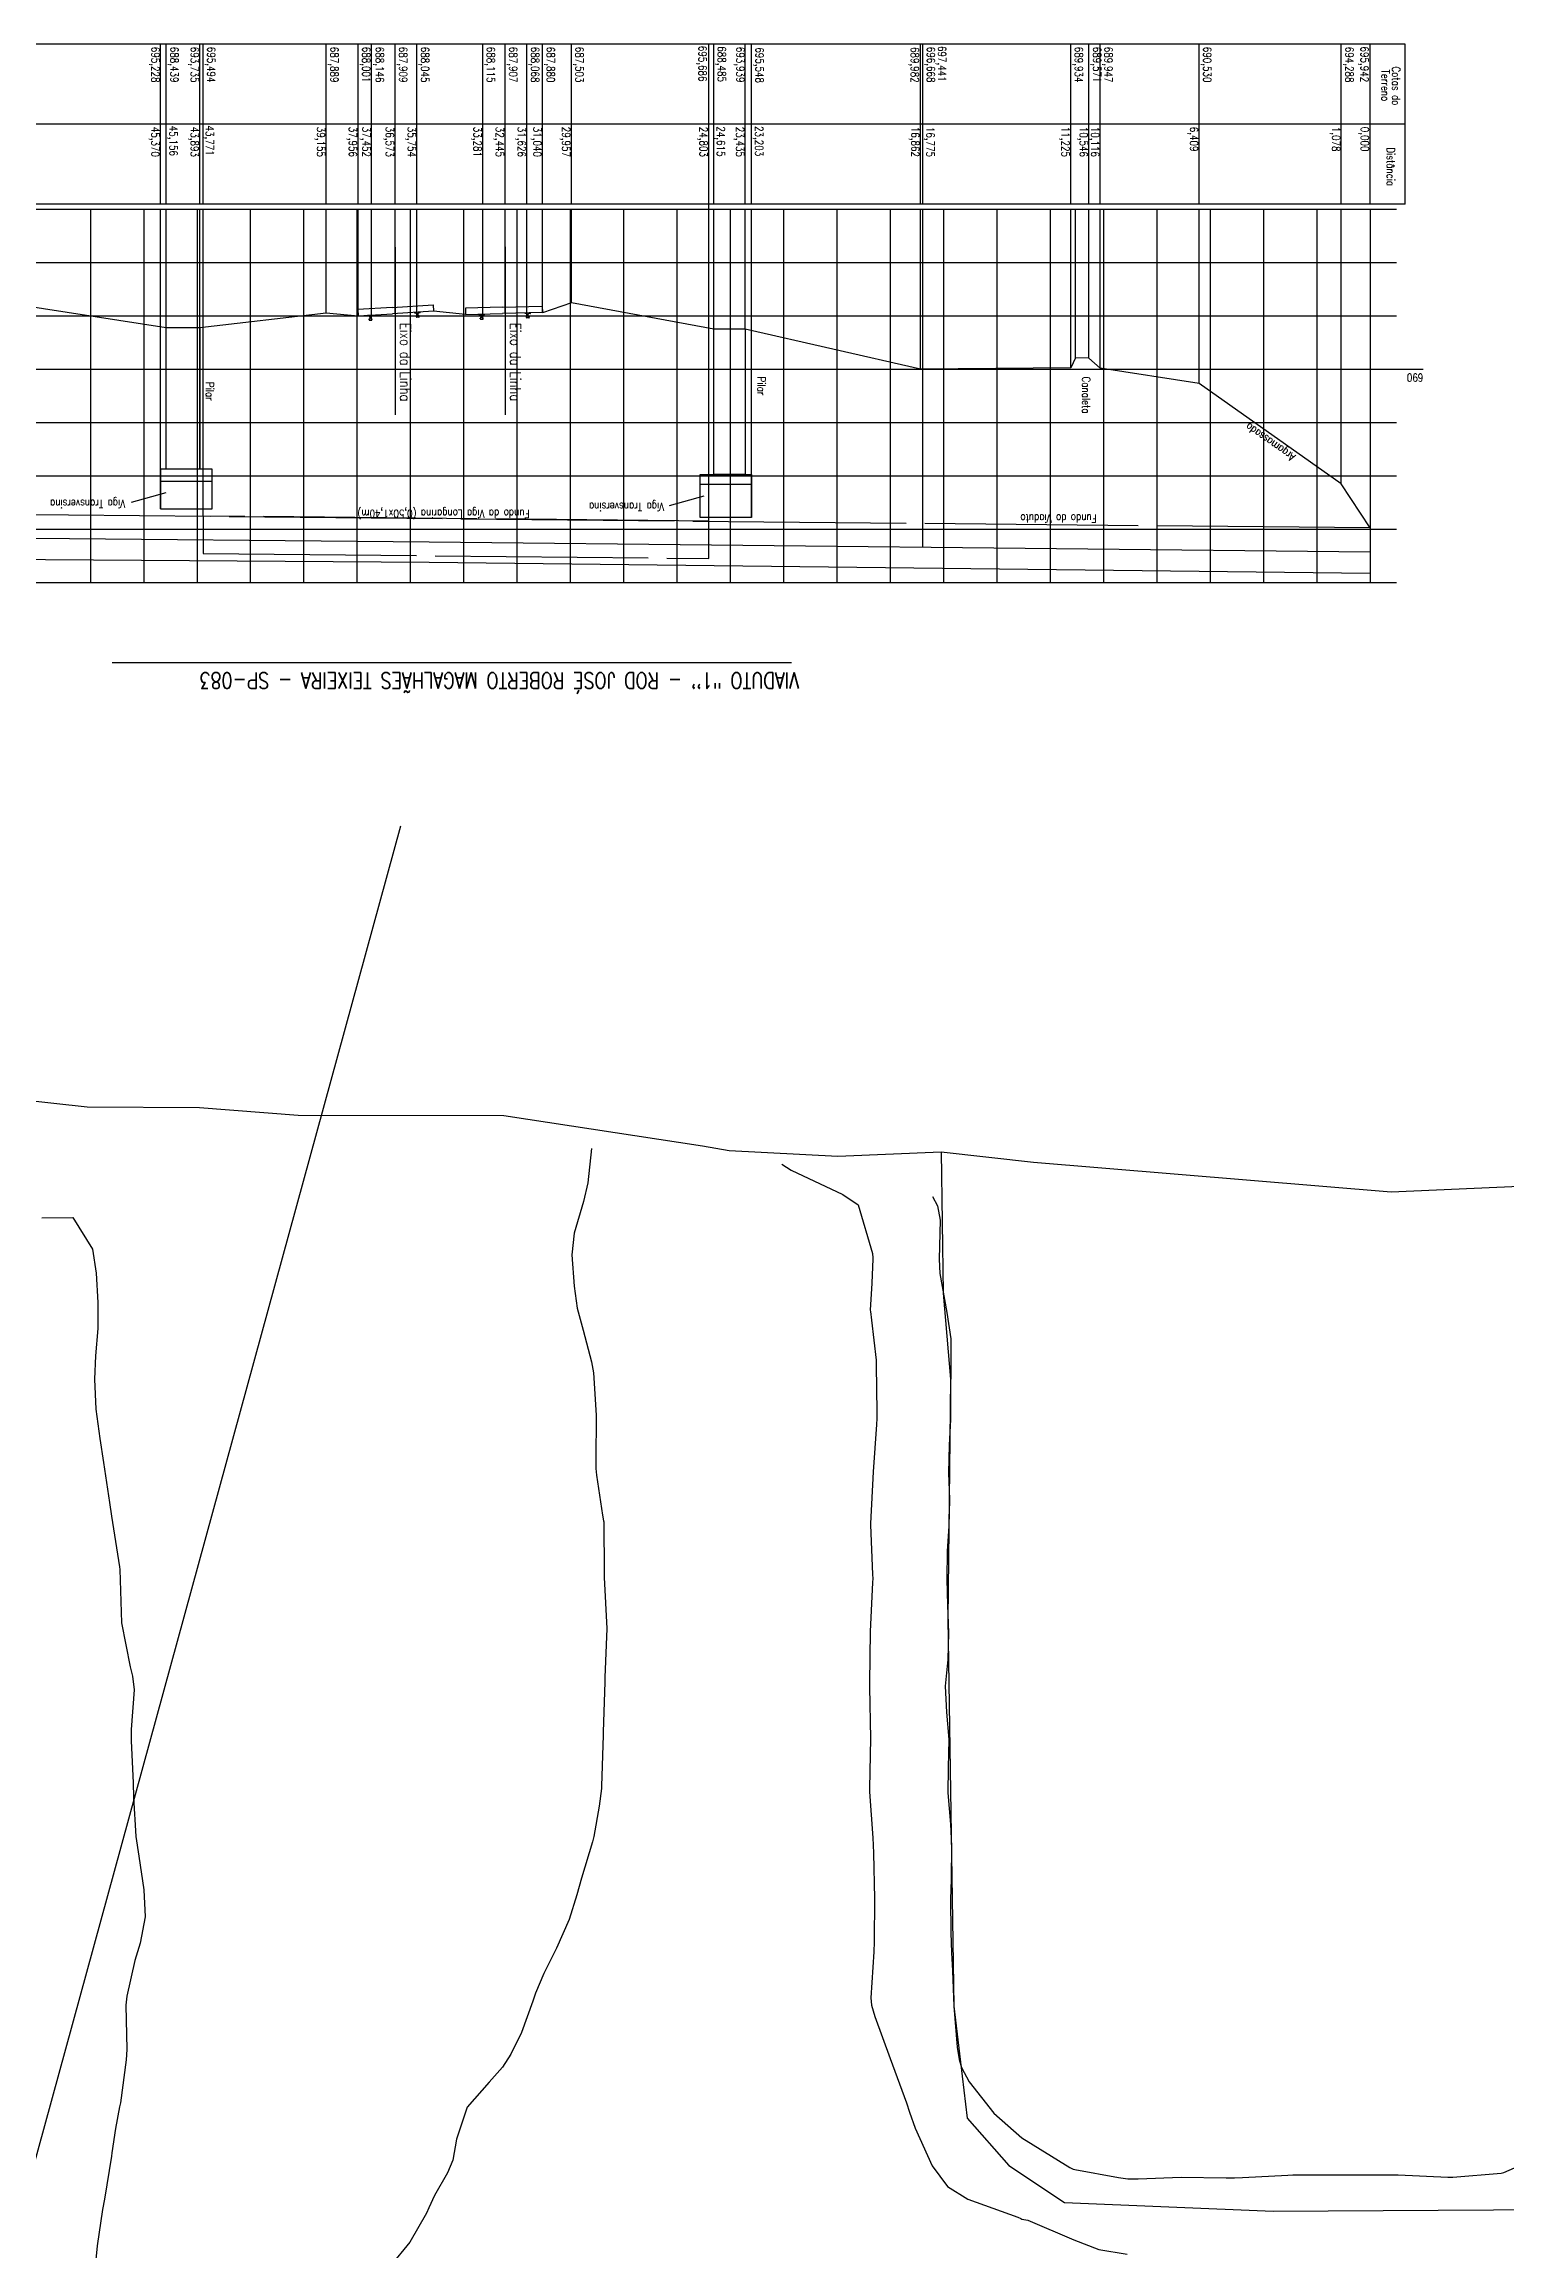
# Model space of a CAD drawing. Header units: metres. Extents: x 292545 to 299085, y 7450245 to 7463078.
# Drawn here: x 294042.1 to 294096.9, y 7462969.5 to 7463052.2 of the extents above; entities that cross this region are included whole.
import ezdxf

# ---------------------------------------------------------------- set-up
doc = ezdxf.new("R2010")
doc.units = ezdxf.units.M
for name, pattern in [('CONTINUO', [0]), ('TRACEJADO', [8.7, 8, -0.7]), ('TRACO-PONTO', [9.4, 8, -0.7, 0, -0.7])]:
    doc.linetypes.add(name, pattern=pattern)
for name, color, linetype in [('Area', 45, 'Continuous'), ('Curvas de Nivel 1m', 11, 'Continuous'), ('Curvas de Nivel 5m', 15, 'Continuous'), ('Hidrografia', 140, 'Continuous'), ('TEXTO', 45, 'Continuous')]:
    doc.layers.add(name, color=color, linetype=linetype)
doc.styles.add('ROMANS', font='romans', dxfattribs={"height": 0.2})

msp = doc.modelspace()

# ---------------------------------------------------------------- linework, layer by layer
at = {"layer": 'Area'}
msp.add_polyline3d([(293986.302, 7463016.331, 693.186), (293992.052, 7463015.908, 692.61), (293997.11, 7463015.497, 692.95), (294001.132, 7463015.162, 693.081), (294005.104, 7463014.734, 693.19), (294013.55, 7463014.502, 691.787), (294016.637, 7463014.602, 689.877), (294023.863, 7463014.385, 686.389), (294027.784, 7463014.095, 687.32), (294033.546, 7463013.508, 685.621), (294043.671, 7463012.399, 686.589), (294047.88, 7463012.379, 685.669), (294051.585, 7463012.09, 685.609), (294059.302, 7463012.069, 685.48), (294066.75, 7463010.938, 684.553), (294067.752, 7463010.762, 684.531), (294071.829, 7463010.554, 684.408), (294075.709, 7463010.708, 682.839), (294079.17, 7463010.322, 683.131), (294092.588, 7463009.207, 682.848), (294097.396, 7463009.426, 682.698)], dxfattribs=at)
at = {"layer": 'Curvas de Nivel 1m', "flags": 128}
for points, elevation in [([(294069.723, 7463010.25), (294070.075, 7463010.025), (294072.021, 7463009.109), (294072.593, 7463008.725), (294073.125, 7463006.897), (294073.143, 7463006.74), (294073.146, 7463006.72), (294073.146, 7463006.696), (294073.109, 7463005.791), (294073.045, 7463004.769), (294073.047, 7463004.72), (294073.09, 7463004.4), (294073.261, 7463002.903), (294073.268, 7463002.717), (294073.287, 7463000.949), (294073.291, 7463000.716), (294073.282, 7463000.484), (294073.153, 7462998.718), (294073.056, 7462996.772), (294073.055, 7462996.719), (294073.13, 7462994.863), (294073.135, 7462994.718), (294073.131, 7462994.567), (294073.044, 7462992.719), (294073.01, 7462990.795), (294073.012, 7462990.719), (294073.015, 7462990.635), (294073.059, 7462988.718), (294073.012, 7462986.846), (294073.012, 7462986.718), (294073.138, 7462984.989), (294073.15, 7462984.716), (294073.16, 7462984.414), (294073.204, 7462982.714), (294073.191, 7462981.089), (294073.173, 7462980.715), (294073.066, 7462978.986), (294073.089, 7462978.717), (294073.218, 7462978.284), (294073.788, 7462976.71), (294074.404, 7462975.046), (294074.518, 7462974.702), (294074.734, 7462974.106), (294075.369, 7462972.69), (294075.938, 7462971.915), (294076.701, 7462971.444), (294078.577, 7462970.769), (294078.694, 7462970.709), (294078.735, 7462970.691), (294078.95, 7462970.647), (294080.686, 7462969.92), (294081.624, 7462969.558), (294082.681, 7462969.377)], 684), ([(294075.383, 7463009.04), (294075.567, 7463008.686), (294075.669, 7463008.153), (294075.624, 7463006.685), (294075.65, 7463006.149), (294075.92, 7463004.682), (294076.061, 7463003.702), (294076.063, 7463002.68), (294076.058, 7463001.685), (294076.059, 7463000.68), (294076.002, 7462999.717), (294075.984, 7462998.68), (294076.014, 7462997.679), (294075.989, 7462996.68), (294075.931, 7462995.743), (294075.915, 7462994.681), (294075.939, 7462993.709), (294075.975, 7462992.68), (294075.948, 7462991.675), (294075.86, 7462990.681), (294075.902, 7462989.697), (294075.989, 7462988.679), (294075.962, 7462987.61), (294075.959, 7462986.679), (294076.052, 7462985.498), (294076.092, 7462984.678), (294076.079, 7462983.443), (294076.059, 7462982.678), (294076.063, 7462981.435), (294076.097, 7462980.677), (294076.129, 7462980.003), (294076.181, 7462978.679), (294076.306, 7462977.14), (294076.377, 7462976.676), (294076.465, 7462976.379), (294076.755, 7462975.845), (294077.682, 7462974.661), (294078.729, 7462973.733), (294080.528, 7462972.623), (294080.661, 7462972.569), (294080.712, 7462972.553), (294082.351, 7462972.247), (294082.709, 7462972.207), (294083.099, 7462972.206), (294084.71, 7462972.269), (294086.397, 7462972.242), (294086.71, 7462972.233), (294087.011, 7462972.246), (294088.711, 7462972.345), (294088.892, 7462972.348), (294090.711, 7462972.356), (294092.583, 7462972.354), (294092.712, 7462972.353), (294092.845, 7462972.346), (294094.711, 7462972.263), (294094.901, 7462972.268), (294096.713, 7462972.42), (294096.811, 7462972.439), (294098.121, 7462973.02)], 683), ([(294041.975, 7463008.241), (294043.135, 7463008.252), (294043.864, 7463007.063), (294044.011, 7463006.164), (294044.064, 7463005.06), (294044.064, 7463004.085), (294043.981, 7463003.061), (294043.942, 7463002.184), (294043.994, 7463001.061), (294044.14, 7462999.961), (294044.279, 7462999.058), (294044.502, 7462997.563), (294044.585, 7462997.054), (294044.88, 7462995.155), (294044.892, 7462995.051), (294044.953, 7462993.05), (294045.287, 7462991.395), (294045.376, 7462991.046), (294045.438, 7462990.534), (294045.326, 7462989.046), (294045.323, 7462988.63), (294045.396, 7462987.045), (294045.412, 7462986.51), (294045.498, 7462985.044), (294045.602, 7462984.296), (294045.8, 7462983.04), (294045.845, 7462982.023), (294045.656, 7462981.042), (294045.463, 7462980.387), (294045.155, 7462979.046), (294045.126, 7462978.708), (294045.154, 7462977.046), (294045.138, 7462976.667), (294044.916, 7462975.048), (294044.888, 7462974.902), (294044.733, 7462974.095), (294044.595, 7462973.18), (294044.579, 7462973.051), (294044.315, 7462971.437), (294044.25, 7462971.054), (294044.042, 7462969.693), (294043.986, 7462969.057)], 686)]:
    msp.add_lwpolyline(points, dxfattribs=dict(at, elevation=elevation))
at = {"layer": 'Curvas de Nivel 5m', "elevation": 685, "flags": 128}
msp.add_lwpolyline([(294062.583, 7463010.84), (294062.445, 7463009.549), (294062.29, 7463008.843), (294061.941, 7463007.658), (294061.847, 7463006.849), (294061.936, 7463005.672), (294062.056, 7463004.846), (294062.273, 7463004.03), (294062.591, 7463002.837), (294062.658, 7463002.425), (294062.757, 7463000.834), (294062.755, 7462999.106), (294062.753, 7462998.834), (294062.772, 7462998.586), (294063.005, 7462997.093), (294063.039, 7462996.875), (294063.045, 7462996.839), (294063.066, 7462994.921), (294063.064, 7462994.839), (294063.066, 7462994.754), (294063.158, 7462992.837), (294063.092, 7462990.995), (294063.083, 7462990.838), (294063.031, 7462988.955), (294063.029, 7462988.838), (294062.967, 7462986.922), (294062.965, 7462986.839), (294062.876, 7462986.175), (294062.675, 7462985.032), (294062.628, 7462984.842), (294062.215, 7462983.473), (294062.041, 7462982.848), (294061.75, 7462981.925), (294061.269, 7462980.855), (294061.121, 7462980.546), (294060.803, 7462979.901), (294060.493, 7462979.166), (294060.387, 7462978.864), (294059.956, 7462977.687), (294059.557, 7462976.872), (294059.246, 7462976.387), (294058.752, 7462975.828), (294057.919, 7462974.892), (294057.525, 7462973.692), (294057.391, 7462972.903), (294057.192, 7462972.429), (294056.703, 7462971.573), (294056.492, 7462971.116), (294056.403, 7462970.913), (294055.776, 7462969.825), (294055.037, 7462968.926)], dxfattribs=at)
at = {"layer": 'Hidrografia', "elevation": 682.839}
msp.add_lwpolyline([(294075.709, 7463010.708), (294075.785, 7463005.415), (294076.06, 7463002.183), (294075.957, 7462993.195), (294076.181, 7462978.679), (294076.682, 7462974.471), (294078.237, 7462972.703), (294080.329, 7462971.31), (294088.16, 7462970.989), (294115.001, 7462971.15), (294119.185, 7462972.436), (294121.652, 7462976.132), (294121.665, 7462980.73), (294121.5, 7462997.124), (294121.094, 7463006.976)], dxfattribs=at)
at = {"layer": 'TEXTO', "linetype": 'CONTINUO'}
for p, q in [((294093.11, 7463052.246), (294022.311, 7463052.246)), ((294046.42, 7463049.246), (294046.42, 7463052.246)), ((294046.634, 7463049.246), (294046.634, 7463052.246)), ((294047.897, 7463049.246), (294047.897, 7463052.246)), ((294048.019, 7463049.246), (294048.019, 7463052.246)), ((294052.635, 7463049.246), (294052.635, 7463052.246)), ((294053.834, 7463049.246), (294053.834, 7463052.246)), ((294054.338, 7463049.246), (294054.338, 7463052.246)), ((294055.217, 7463049.246), (294055.217, 7463052.246)), ((294056.036, 7463049.246), (294056.036, 7463052.246)), ((294058.509, 7463049.246), (294058.509, 7463052.246)), ((294059.345, 7463049.246), (294059.345, 7463052.246)), ((294060.164, 7463049.246), (294060.164, 7463052.246)), ((294060.75, 7463049.246), (294060.75, 7463052.246)), ((294061.833, 7463049.246), (294061.833, 7463052.246)), ((294066.987, 7463049.246), (294066.987, 7463052.246)), ((294067.175, 7463049.246), (294067.175, 7463052.246)), ((294068.355, 7463049.246), (294068.355, 7463052.246)), ((294068.587, 7463049.246), (294068.587, 7463052.246)), ((294074.928, 7463049.246), (294074.928, 7463052.246)), ((294075.015, 7463049.246), (294075.015, 7463052.246)), ((294080.565, 7463049.246), (294080.565, 7463052.246)), ((294081.244, 7463049.246), (294081.244, 7463052.246)), ((294081.674, 7463049.246), (294081.674, 7463052.246)), ((294085.381, 7463049.246), (294085.381, 7463052.246)), ((294090.712, 7463049.246), (294090.712, 7463052.246)), ((294091.79, 7463049.246), (294091.79, 7463052.246)), ((294093.11, 7463049.246), (294093.11, 7463052.246)), ((294093.11, 7463049.246), (294022.311, 7463049.246)), ((294046.42, 7463046.246), (294046.42, 7463049.246)), ((294046.634, 7463046.246), (294046.634, 7463049.246)), ((294047.897, 7463046.246), (294047.897, 7463049.246)), ((294048.019, 7463046.246), (294048.019, 7463049.246)), ((294052.635, 7463046.246), (294052.635, 7463049.246)), ((294053.834, 7463046.246), (294053.834, 7463049.246)), ((294054.338, 7463046.246), (294054.338, 7463049.246)), ((294055.217, 7463046.246), (294055.217, 7463049.246)), ((294056.036, 7463046.246), (294056.036, 7463049.246)), ((294058.509, 7463046.246), (294058.509, 7463049.246)), ((294059.345, 7463046.246), (294059.345, 7463049.246)), ((294060.164, 7463046.246), (294060.164, 7463049.246)), ((294060.75, 7463046.246), (294060.75, 7463049.246)), ((294061.833, 7463046.246), (294061.833, 7463049.246)), ((294066.987, 7463046.246), (294066.987, 7463049.246)), ((294067.175, 7463046.246), (294067.175, 7463049.246)), ((294068.355, 7463046.246), (294068.355, 7463049.246)), ((294068.587, 7463046.246), (294068.587, 7463049.246)), ((294074.928, 7463046.246), (294074.928, 7463049.246)), ((294075.015, 7463046.246), (294075.015, 7463049.246)), ((294080.565, 7463046.246), (294080.565, 7463049.246)), ((294081.244, 7463046.246), (294081.244, 7463049.246)), ((294081.674, 7463046.246), (294081.674, 7463049.246)), ((294085.381, 7463046.246), (294085.381, 7463049.246)), ((294090.712, 7463046.246), (294090.712, 7463049.246)), ((294091.79, 7463046.246), (294091.79, 7463049.246)), ((294093.11, 7463046.246), (294093.11, 7463049.246)), ((294093.11, 7463046.246), (294022.311, 7463046.246)), ((294066.987, 7463046.046), (294066.987, 7463046.246)), ((294046.634, 7463041.607), (294041.142, 7463042.462)), ((294061.833, 7463042.544), (294060.75, 7463042.166)), ((294067.175, 7463041.561), (294061.833, 7463042.544)), ((294047.897, 7463041.607), (294046.634, 7463041.607)), ((294046.634, 7463036.311), (294046.634, 7463041.607)), ((294052.635, 7463042.158), (294047.897, 7463041.607)), ((294047.897, 7463041.607), (294047.897, 7463036.311)), ((294053.834, 7463042.046), (294052.635, 7463042.158)), ((294057.867, 7463042.102), (294056.662, 7463042.228)), ((294068.355, 7463041.561), (294067.175, 7463041.561)), ((294067.175, 7463036.107), (294067.175, 7463041.561)), ((294074.928, 7463040.064), (294068.355, 7463041.561)), ((294068.355, 7463041.561), (294068.355, 7463036.107)), ((294080.565, 7463040.112), (294074.928, 7463040.064)), ((294080.749, 7463040.479), (294080.565, 7463040.112)), ((294081.244, 7463040.475), (294080.749, 7463040.479)), ((294081.674, 7463040.099), (294081.244, 7463040.475)), ((294085.381, 7463039.516), (294081.674, 7463040.099)), ((294090.712, 7463035.759), (294085.381, 7463039.516)), ((294048.353, 7463036.311), (294046.42, 7463036.312)), ((294046.42, 7463036.312), (294046.42, 7463034.819)), ((294048.353, 7463035.852), (294046.42, 7463035.852)), ((294047.897, 7463036.311), (294046.634, 7463036.311)), ((294048.353, 7463034.818), (294048.353, 7463036.311)), ((294066.666, 7463034.498), (294066.666, 7463036.107)), ((294066.666, 7463036.107), (294068.587, 7463036.107)), ((294068.587, 7463035.736), (294066.666, 7463035.736)), ((294068.355, 7463036.107), (294067.175, 7463036.107)), ((294068.587, 7463036.107), (294068.587, 7463034.498)), ((294091.79, 7463034.105), (294090.712, 7463035.759)), ((294046.623, 7463035.415), (294045.326, 7463035.062)), ((294046.42, 7463034.819), (294048.353, 7463034.818)), ((294066.803, 7463035.292), (294065.506, 7463034.939)), ((294068.587, 7463034.498), (294066.666, 7463034.498)), ((294056.499, 7463033.576), (294022.911, 7463033.876)), ((294091.79, 7463033.199), (294056.499, 7463033.576)), ((294022.911, 7463033.06), (294056.499, 7463032.826)), ((294056.499, 7463032.826), (294091.79, 7463032.405)), ((294070.096, 7463029.046), (294044.606, 7463029.046))]:
    msp.add_line(p, q, dxfattribs=at)
at = {"layer": 'TEXTO', "linetype": 'TRACEJADO'}
for p, q in [((294091.79, 7463034.105), (294022.911, 7463034.775)), ((294048.019, 7463034.552), (294048.019, 7463033.145)), ((294066.987, 7463034.36), (294048.019, 7463034.552)), ((294066.987, 7463032.959), (294066.987, 7463034.36)), ((294048.019, 7463033.145), (294066.987, 7463032.959))]:
    msp.add_line(p, q, dxfattribs=at)
at = {"layer": 'TEXTO', "linetype": 'CONTINUO', "flags": 128}
for points in [[(294091.79, 7463046.046), (294022.911, 7463046.046)], [(294043.79, 7463046.046), (294043.79, 7463032.046)], [(294045.79, 7463046.046), (294045.79, 7463032.046)], [(294046.42, 7463034.819), (294046.42, 7463046.046)], [(294046.634, 7463041.607), (294046.634, 7463046.046)], [(294047.79, 7463046.046), (294047.79, 7463032.046)], [(294047.897, 7463036.311), (294047.897, 7463046.046)], [(294048.019, 7463034.552), (294048.019, 7463046.046)], [(294049.79, 7463046.046), (294049.79, 7463032.046)], [(294051.79, 7463046.046), (294051.79, 7463032.046)], [(294052.635, 7463042.158), (294052.635, 7463046.046)], [(294053.79, 7463046.046), (294053.79, 7463032.046)], [(294053.834, 7463042.046), (294053.834, 7463046.046)], [(294054.338, 7463041.9), (294054.338, 7463046.046)], [(294055.217, 7463042.137), (294055.217, 7463046.046)], [(294055.79, 7463046.046), (294055.79, 7463032.046)], [(294056.036, 7463042.001), (294056.036, 7463046.046)], [(294057.79, 7463046.046), (294057.79, 7463032.046)], [(294058.509, 7463041.931), (294058.509, 7463046.046)], [(294059.345, 7463042.14), (294059.345, 7463046.046)], [(294059.79, 7463046.046), (294059.79, 7463032.046)], [(294060.164, 7463041.978), (294060.164, 7463046.046)], [(294060.75, 7463042.166), (294060.75, 7463046.046)], [(294061.79, 7463046.046), (294061.79, 7463032.046)], [(294061.833, 7463042.544), (294061.833, 7463046.046)], [(294063.79, 7463046.046), (294063.79, 7463032.046)], [(294065.79, 7463046.046), (294065.79, 7463032.046)], [(294066.987, 7463034.36), (294066.987, 7463046.046)], [(294067.175, 7463041.561), (294067.175, 7463046.046)], [(294067.79, 7463046.046), (294067.79, 7463032.046)], [(294068.355, 7463041.561), (294068.355, 7463046.046)], [(294068.587, 7463034.498), (294068.587, 7463046.046)], [(294069.79, 7463046.046), (294069.79, 7463032.046)], [(294071.79, 7463046.046), (294071.79, 7463032.046)], [(294073.79, 7463046.046), (294073.79, 7463032.046)], [(294074.928, 7463040.064), (294074.928, 7463046.046)], [(294075.015, 7463033.378), (294075.015, 7463046.046)], [(294075.79, 7463046.046), (294075.79, 7463032.046)], [(294077.79, 7463046.046), (294077.79, 7463032.046)], [(294079.79, 7463046.046), (294079.79, 7463032.046)], [(294080.565, 7463040.112), (294080.565, 7463046.046)], [(294080.749, 7463040.479), (294080.749, 7463046.046)], [(294081.244, 7463040.475), (294081.244, 7463046.046)], [(294081.674, 7463040.099), (294081.674, 7463046.046)], [(294081.79, 7463046.046), (294081.79, 7463032.046)], [(294083.79, 7463046.046), (294083.79, 7463032.046)], [(294085.381, 7463039.516), (294085.381, 7463046.046)], [(294085.79, 7463046.046), (294085.79, 7463032.046)], [(294087.79, 7463046.046), (294087.79, 7463032.046)], [(294089.79, 7463046.046), (294089.79, 7463032.046)], [(294090.712, 7463035.759), (294090.712, 7463046.046)], [(294092.79, 7463046.046), (294091.79, 7463046.046)], [(294091.79, 7463046.046), (294091.79, 7463032.046)], [(294091.79, 7463044.046), (294022.911, 7463044.046)], [(294092.79, 7463044.046), (294091.79, 7463044.046)], [(294055.106, 7463042.376), (294053.819, 7463042.299)], [(294053.819, 7463042.299), (294053.834, 7463042.06)], [(294055.106, 7463042.376), (294056.647, 7463042.468)], [(294056.647, 7463042.468), (294056.662, 7463042.228)], [(294059.246, 7463042.382), (294057.86, 7463042.342)], [(294057.86, 7463042.342), (294057.867, 7463042.102)], [(294059.246, 7463042.382), (294060.743, 7463042.424)], [(294060.743, 7463042.424), (294060.75, 7463042.184)], [(294091.79, 7463042.046), (294022.911, 7463042.046)], [(294053.834, 7463042.06), (294055.12, 7463042.136)], [(294054.189, 7463042.077), (294054.391, 7463042.089)], [(294054.19, 7463042.062), (294054.189, 7463042.077)], [(294054.19, 7463042.062), (294054.19, 7463042.062), (294054.19, 7463042.061), (294054.191, 7463042.06), (294054.191, 7463042.06), (294054.191, 7463042.059), (294054.192, 7463042.058), (294054.192, 7463042.058), (294054.193, 7463042.057), (294054.193, 7463042.057), (294054.194, 7463042.056), (294054.194, 7463042.056), (294054.195, 7463042.056), (294054.196, 7463042.056), (294054.196, 7463042.056), (294054.197, 7463042.056)], [(294054.198, 7463042.056), (294054.25, 7463042.059)], [(294054.25, 7463041.949), (294054.25, 7463041.949), (294054.249, 7463041.949), (294054.248, 7463041.949), (294054.248, 7463041.949), (294054.247, 7463041.948), (294054.247, 7463041.948), (294054.246, 7463041.948), (294054.246, 7463041.947), (294054.245, 7463041.946), (294054.245, 7463041.946), (294054.245, 7463041.945), (294054.244, 7463041.945), (294054.244, 7463041.944), (294054.244, 7463041.943), (294054.244, 7463041.943)], [(294054.246, 7463041.912), (294054.244, 7463041.942)], [(294054.246, 7463041.912), (294054.246, 7463041.91), (294054.246, 7463041.908), (294054.247, 7463041.907), (294054.248, 7463041.905), (294054.248, 7463041.904), (294054.249, 7463041.902), (294054.251, 7463041.901), (294054.252, 7463041.9), (294054.253, 7463041.899), (294054.255, 7463041.898), (294054.256, 7463041.897), (294054.258, 7463041.896), (294054.26, 7463041.896), (294054.261, 7463041.896), (294054.263, 7463041.895)], [(294054.25, 7463041.949), (294054.276, 7463041.951)], [(294054.277, 7463042.035), (294054.276, 7463042.038), (294054.276, 7463042.04), (294054.275, 7463042.042), (294054.274, 7463042.045), (294054.273, 7463042.047), (294054.272, 7463042.049), (294054.27, 7463042.051), (294054.268, 7463042.053), (294054.266, 7463042.054), (294054.264, 7463042.056), (294054.262, 7463042.057), (294054.259, 7463042.058), (294054.257, 7463042.058), (294054.254, 7463042.059), (294054.252, 7463042.059)], [(294054.264, 7463041.896), (294054.338, 7463041.9)], [(294054.276, 7463041.951), (294054.276, 7463041.951), (294054.277, 7463041.951), (294054.277, 7463041.951), (294054.278, 7463041.951), (294054.278, 7463041.952), (294054.279, 7463041.952), (294054.279, 7463041.953), (294054.28, 7463041.953), (294054.28, 7463041.953), (294054.281, 7463041.954), (294054.281, 7463041.955), (294054.281, 7463041.955), (294054.281, 7463041.956), (294054.281, 7463041.956), (294054.281, 7463041.957)], [(294054.281, 7463041.957), (294054.277, 7463042.035)], [(294054.333, 7463042.064), (294054.331, 7463042.063), (294054.328, 7463042.063), (294054.326, 7463042.062), (294054.323, 7463042.061), (294054.321, 7463042.06), (294054.319, 7463042.058), (294054.317, 7463042.057), (294054.316, 7463042.055), (294054.314, 7463042.053), (294054.313, 7463042.051), (294054.312, 7463042.049), (294054.311, 7463042.046), (294054.31, 7463042.044), (294054.31, 7463042.041), (294054.309, 7463042.039)], [(294054.314, 7463041.959), (294054.309, 7463042.037)], [(294054.314, 7463041.959), (294054.314, 7463041.959), (294054.314, 7463041.958), (294054.314, 7463041.958), (294054.315, 7463041.957), (294054.315, 7463041.956), (294054.315, 7463041.956), (294054.316, 7463041.955), (294054.316, 7463041.955), (294054.317, 7463041.955), (294054.317, 7463041.954), (294054.318, 7463041.954), (294054.318, 7463041.954), (294054.319, 7463041.954), (294054.32, 7463041.954), (294054.32, 7463041.954)], [(294054.321, 7463041.954), (294054.346, 7463041.955)], [(294054.333, 7463042.064), (294054.386, 7463042.067)], [(294054.338, 7463041.9), (294054.34, 7463041.9), (294054.342, 7463041.9), (294054.344, 7463041.901), (294054.345, 7463041.902), (294054.347, 7463041.903), (294054.348, 7463041.904), (294054.349, 7463041.905), (294054.351, 7463041.906), (294054.352, 7463041.907), (294054.353, 7463041.909), (294054.353, 7463041.91), (294054.354, 7463041.912), (294054.354, 7463041.914), (294054.355, 7463041.915), (294054.355, 7463041.917)], [(294054.353, 7463041.949), (294054.353, 7463041.949), (294054.353, 7463041.95), (294054.353, 7463041.951), (294054.352, 7463041.951), (294054.352, 7463041.952), (294054.352, 7463041.952), (294054.351, 7463041.953), (294054.351, 7463041.953), (294054.35, 7463041.954), (294054.349, 7463041.954), (294054.349, 7463041.954), (294054.348, 7463041.955), (294054.348, 7463041.955), (294054.347, 7463041.955), (294054.346, 7463041.955)], [(294054.355, 7463041.918), (294054.353, 7463041.949)], [(294054.386, 7463042.067), (294054.386, 7463042.067), (294054.387, 7463042.067), (294054.388, 7463042.067), (294054.388, 7463042.067), (294054.389, 7463042.068), (294054.389, 7463042.068), (294054.39, 7463042.069), (294054.391, 7463042.069), (294054.391, 7463042.07), (294054.391, 7463042.07), (294054.392, 7463042.071), (294054.392, 7463042.072), (294054.392, 7463042.072), (294054.392, 7463042.073), (294054.392, 7463042.074)], [(294054.392, 7463042.074), (294054.391, 7463042.089)], [(294056.662, 7463042.228), (294055.12, 7463042.136)], [(294056.164, 7463042.194), (294055.962, 7463042.182)], [(294055.962, 7463042.168), (294055.962, 7463042.182)], [(294055.962, 7463042.168), (294055.963, 7463042.167), (294055.963, 7463042.166), (294055.963, 7463042.166), (294055.963, 7463042.165), (294055.964, 7463042.164), (294055.964, 7463042.164), (294055.964, 7463042.163), (294055.965, 7463042.163), (294055.965, 7463042.162), (294055.966, 7463042.162), (294055.967, 7463042.162), (294055.967, 7463042.161), (294055.968, 7463042.161), (294055.969, 7463042.161), (294055.969, 7463042.161)], [(294056.022, 7463042.164), (294055.97, 7463042.161)], [(294056.023, 7463042.055), (294056.022, 7463042.055), (294056.021, 7463042.055), (294056.021, 7463042.054), (294056.02, 7463042.054), (294056.02, 7463042.054), (294056.019, 7463042.053), (294056.018, 7463042.053), (294056.018, 7463042.052), (294056.018, 7463042.052), (294056.017, 7463042.051), (294056.017, 7463042.051), (294056.017, 7463042.05), (294056.016, 7463042.049), (294056.016, 7463042.049), (294056.016, 7463042.048)], [(294056.018, 7463042.017), (294056.016, 7463042.048)], [(294056.018, 7463042.017), (294056.018, 7463042.016), (294056.019, 7463042.014), (294056.019, 7463042.012), (294056.02, 7463042.011), (294056.021, 7463042.009), (294056.022, 7463042.008), (294056.023, 7463042.006), (294056.024, 7463042.005), (294056.025, 7463042.004), (294056.027, 7463042.003), (294056.029, 7463042.002), (294056.03, 7463042.002), (294056.032, 7463042.001), (294056.034, 7463042.001), (294056.035, 7463042.001)], [(294056.048, 7463042.056), (294056.023, 7463042.055)], [(294056.049, 7463042.141), (294056.049, 7463042.143), (294056.048, 7463042.145), (294056.047, 7463042.148), (294056.046, 7463042.15), (294056.045, 7463042.152), (294056.044, 7463042.154), (294056.042, 7463042.156), (294056.04, 7463042.158), (294056.038, 7463042.16), (294056.036, 7463042.161), (294056.034, 7463042.162), (294056.032, 7463042.163), (294056.029, 7463042.164), (294056.027, 7463042.164), (294056.024, 7463042.164)], [(294056.111, 7463042.005), (294056.036, 7463042.001)], [(294056.048, 7463042.056), (294056.048, 7463042.056), (294056.049, 7463042.056), (294056.05, 7463042.057), (294056.05, 7463042.057), (294056.051, 7463042.057), (294056.051, 7463042.058), (294056.052, 7463042.058), (294056.052, 7463042.058), (294056.053, 7463042.059), (294056.053, 7463042.059), (294056.053, 7463042.06), (294056.053, 7463042.061), (294056.054, 7463042.061), (294056.054, 7463042.062), (294056.054, 7463042.062)], [(294056.054, 7463042.063), (294056.049, 7463042.141)], [(294056.105, 7463042.169), (294056.103, 7463042.169), (294056.1, 7463042.168), (294056.098, 7463042.167), (294056.096, 7463042.166), (294056.093, 7463042.165), (294056.091, 7463042.164), (294056.09, 7463042.162), (294056.088, 7463042.16), (294056.086, 7463042.158), (294056.085, 7463042.156), (294056.084, 7463042.154), (294056.083, 7463042.152), (294056.082, 7463042.149), (294056.082, 7463042.147), (294056.082, 7463042.144)], [(294056.086, 7463042.065), (294056.082, 7463042.142)], [(294056.086, 7463042.065), (294056.086, 7463042.064), (294056.087, 7463042.064), (294056.087, 7463042.063), (294056.087, 7463042.062), (294056.087, 7463042.062), (294056.088, 7463042.061), (294056.088, 7463042.061), (294056.089, 7463042.06), (294056.089, 7463042.06), (294056.09, 7463042.06), (294056.09, 7463042.059), (294056.091, 7463042.059), (294056.091, 7463042.059), (294056.092, 7463042.059), (294056.092, 7463042.059)], [(294056.118, 7463042.06), (294056.093, 7463042.059)], [(294056.158, 7463042.172), (294056.105, 7463042.169)], [(294056.111, 7463042.005), (294056.112, 7463042.006), (294056.114, 7463042.006), (294056.116, 7463042.006), (294056.117, 7463042.007), (294056.119, 7463042.008), (294056.12, 7463042.009), (294056.122, 7463042.01), (294056.123, 7463042.011), (294056.124, 7463042.013), (294056.125, 7463042.014), (294056.126, 7463042.016), (294056.126, 7463042.017), (294056.127, 7463042.019), (294056.127, 7463042.021), (294056.127, 7463042.022)], [(294056.125, 7463042.054), (294056.125, 7463042.055), (294056.125, 7463042.055), (294056.125, 7463042.056), (294056.125, 7463042.057), (294056.124, 7463042.057), (294056.124, 7463042.058), (294056.123, 7463042.058), (294056.123, 7463042.059), (294056.122, 7463042.059), (294056.122, 7463042.06), (294056.121, 7463042.06), (294056.121, 7463042.06), (294056.12, 7463042.06), (294056.119, 7463042.06), (294056.119, 7463042.06)], [(294056.127, 7463042.024), (294056.125, 7463042.054)], [(294056.158, 7463042.172), (294056.159, 7463042.172), (294056.159, 7463042.172), (294056.16, 7463042.173), (294056.161, 7463042.173), (294056.161, 7463042.173), (294056.162, 7463042.174), (294056.162, 7463042.174), (294056.163, 7463042.175), (294056.163, 7463042.175), (294056.164, 7463042.176), (294056.164, 7463042.176), (294056.164, 7463042.177), (294056.164, 7463042.178), (294056.164, 7463042.178), (294056.165, 7463042.179)], [(294056.165, 7463042.18), (294056.164, 7463042.194)], [(294057.867, 7463042.102), (294059.253, 7463042.142)], [(294058.366, 7463042.113), (294058.568, 7463042.118)], [(294058.366, 7463042.098), (294058.366, 7463042.113)], [(294058.366, 7463042.098), (294058.366, 7463042.097), (294058.366, 7463042.096), (294058.367, 7463042.096), (294058.367, 7463042.095), (294058.367, 7463042.094), (294058.368, 7463042.094), (294058.368, 7463042.093), (294058.369, 7463042.093), (294058.369, 7463042.092), (294058.37, 7463042.092), (294058.37, 7463042.092), (294058.371, 7463042.091), (294058.372, 7463042.091), (294058.372, 7463042.091), (294058.373, 7463042.091)], [(294058.374, 7463042.091), (294058.426, 7463042.092)], [(294058.423, 7463041.983), (294058.422, 7463041.983), (294058.422, 7463041.983), (294058.421, 7463041.983), (294058.42, 7463041.983), (294058.42, 7463041.982), (294058.419, 7463041.982), (294058.419, 7463041.981), (294058.418, 7463041.981), (294058.418, 7463041.98), (294058.417, 7463041.98), (294058.417, 7463041.979), (294058.417, 7463041.979), (294058.417, 7463041.978), (294058.416, 7463041.977), (294058.416, 7463041.977)], [(294058.417, 7463041.946), (294058.416, 7463041.976)], [(294058.417, 7463041.946), (294058.417, 7463041.944), (294058.418, 7463041.942), (294058.418, 7463041.941), (294058.419, 7463041.939), (294058.42, 7463041.938), (294058.421, 7463041.936), (294058.422, 7463041.935), (294058.423, 7463041.933), (294058.424, 7463041.932), (294058.426, 7463041.931), (294058.427, 7463041.931), (294058.429, 7463041.93), (294058.43, 7463041.929), (294058.432, 7463041.929), (294058.434, 7463041.929)], [(294058.423, 7463041.983), (294058.448, 7463041.984)], [(294058.452, 7463042.068), (294058.452, 7463042.071), (294058.451, 7463042.073), (294058.451, 7463042.075), (294058.45, 7463042.078), (294058.449, 7463042.08), (294058.447, 7463042.082), (294058.446, 7463042.084), (294058.444, 7463042.086), (294058.442, 7463042.087), (294058.44, 7463042.089), (294058.438, 7463042.09), (294058.435, 7463042.091), (294058.433, 7463042.092), (294058.43, 7463042.092), (294058.428, 7463042.092)], [(294058.435, 7463041.929), (294058.509, 7463041.931)], [(294058.448, 7463041.984), (294058.449, 7463041.984), (294058.449, 7463041.984), (294058.45, 7463041.984), (294058.451, 7463041.984), (294058.451, 7463041.985), (294058.452, 7463041.985), (294058.452, 7463041.985), (294058.453, 7463041.986), (294058.453, 7463041.986), (294058.453, 7463041.987), (294058.454, 7463041.987), (294058.454, 7463041.988), (294058.454, 7463041.989), (294058.454, 7463041.989), (294058.454, 7463041.99)], [(294058.454, 7463041.99), (294058.452, 7463042.068)], [(294058.509, 7463042.095), (294058.507, 7463042.095), (294058.504, 7463042.094), (294058.502, 7463042.093), (294058.499, 7463042.093), (294058.497, 7463042.091), (294058.495, 7463042.09), (294058.493, 7463042.088), (294058.491, 7463042.087), (294058.49, 7463042.085), (294058.488, 7463042.083), (294058.487, 7463042.08), (294058.486, 7463042.078), (294058.485, 7463042.076), (294058.485, 7463042.073), (294058.485, 7463042.071)], [(294058.487, 7463041.991), (294058.485, 7463042.069)], [(294058.487, 7463041.991), (294058.487, 7463041.991), (294058.487, 7463041.99), (294058.487, 7463041.989), (294058.487, 7463041.989), (294058.488, 7463041.988), (294058.488, 7463041.988), (294058.489, 7463041.987), (294058.489, 7463041.987), (294058.489, 7463041.986), (294058.49, 7463041.986), (294058.49, 7463041.986), (294058.491, 7463041.986), (294058.492, 7463041.985), (294058.492, 7463041.985), (294058.493, 7463041.985)], [(294058.493, 7463041.985), (294058.518, 7463041.986)], [(294058.509, 7463042.095), (294058.562, 7463042.096)], [(294058.509, 7463041.931), (294058.511, 7463041.931), (294058.513, 7463041.931), (294058.515, 7463041.932), (294058.516, 7463041.933), (294058.518, 7463041.933), (294058.519, 7463041.934), (294058.521, 7463041.935), (294058.522, 7463041.937), (294058.523, 7463041.938), (294058.524, 7463041.939), (294058.525, 7463041.941), (294058.525, 7463041.943), (294058.526, 7463041.944), (294058.526, 7463041.946), (294058.526, 7463041.948)], [(294058.525, 7463041.979), (294058.525, 7463041.98), (294058.525, 7463041.981), (294058.525, 7463041.981), (294058.525, 7463041.982), (294058.525, 7463041.982), (294058.524, 7463041.983), (294058.524, 7463041.984), (294058.523, 7463041.984), (294058.523, 7463041.985), (294058.522, 7463041.985), (294058.522, 7463041.985), (294058.521, 7463041.985), (294058.52, 7463041.986), (294058.52, 7463041.986), (294058.519, 7463041.986)], [(294058.526, 7463041.949), (294058.525, 7463041.979)], [(294058.562, 7463042.096), (294058.562, 7463042.096), (294058.563, 7463042.096), (294058.564, 7463042.097), (294058.564, 7463042.097), (294058.565, 7463042.097), (294058.566, 7463042.098), (294058.566, 7463042.098), (294058.567, 7463042.099), (294058.567, 7463042.099), (294058.568, 7463042.1), (294058.568, 7463042.1), (294058.568, 7463042.101), (294058.568, 7463042.102), (294058.569, 7463042.102), (294058.569, 7463042.103)], [(294058.569, 7463042.104), (294058.568, 7463042.118)], [(294060.75, 7463042.184), (294059.253, 7463042.142)], [(294060.298, 7463042.167), (294060.095, 7463042.162)], [(294060.096, 7463042.147), (294060.095, 7463042.162)], [(294060.096, 7463042.147), (294060.096, 7463042.146), (294060.096, 7463042.146), (294060.096, 7463042.145), (294060.096, 7463042.144), (294060.097, 7463042.144), (294060.097, 7463042.143), (294060.097, 7463042.142), (294060.098, 7463042.142), (294060.099, 7463042.141), (294060.099, 7463042.141), (294060.1, 7463042.141), (294060.1, 7463042.14), (294060.101, 7463042.14), (294060.102, 7463042.14), (294060.102, 7463042.14)], [(294060.156, 7463042.142), (294060.103, 7463042.14)], [(294060.152, 7463042.032), (294060.152, 7463042.032), (294060.151, 7463042.032), (294060.15, 7463042.032), (294060.15, 7463042.032), (294060.149, 7463042.031), (294060.149, 7463042.031), (294060.148, 7463042.031), (294060.148, 7463042.03), (294060.147, 7463042.03), (294060.147, 7463042.029), (294060.146, 7463042.028), (294060.146, 7463042.028), (294060.146, 7463042.027), (294060.146, 7463042.026), (294060.146, 7463042.026)], [(294060.147, 7463041.995), (294060.146, 7463042.025)], [(294060.147, 7463041.995), (294060.147, 7463041.993), (294060.147, 7463041.991), (294060.148, 7463041.99), (294060.148, 7463041.988), (294060.149, 7463041.987), (294060.15, 7463041.985), (294060.151, 7463041.984), (294060.152, 7463041.983), (294060.154, 7463041.981), (294060.155, 7463041.981), (294060.157, 7463041.98), (294060.158, 7463041.979), (294060.16, 7463041.979), (294060.162, 7463041.978), (294060.163, 7463041.978)], [(294060.178, 7463042.033), (294060.152, 7463042.032)], [(294060.181, 7463042.117), (294060.181, 7463042.12), (294060.181, 7463042.122), (294060.18, 7463042.125), (294060.179, 7463042.127), (294060.178, 7463042.129), (294060.177, 7463042.131), (294060.175, 7463042.133), (294060.173, 7463042.135), (294060.171, 7463042.137), (294060.169, 7463042.138), (294060.167, 7463042.139), (294060.165, 7463042.14), (294060.162, 7463042.141), (294060.16, 7463042.141), (294060.157, 7463042.142)], [(294060.239, 7463041.98), (294060.164, 7463041.978)], [(294060.178, 7463042.033), (294060.178, 7463042.033), (294060.179, 7463042.033), (294060.179, 7463042.033), (294060.18, 7463042.034), (294060.181, 7463042.034), (294060.181, 7463042.034), (294060.182, 7463042.035), (294060.182, 7463042.035), (294060.182, 7463042.035), (294060.183, 7463042.036), (294060.183, 7463042.037), (294060.183, 7463042.037), (294060.183, 7463042.038), (294060.184, 7463042.038), (294060.184, 7463042.039)], [(294060.184, 7463042.039), (294060.181, 7463042.117)], [(294060.239, 7463042.144), (294060.236, 7463042.144), (294060.234, 7463042.143), (294060.231, 7463042.143), (294060.229, 7463042.142), (294060.227, 7463042.141), (294060.224, 7463042.139), (294060.222, 7463042.138), (294060.221, 7463042.136), (294060.219, 7463042.134), (294060.218, 7463042.132), (294060.217, 7463042.13), (294060.216, 7463042.127), (294060.215, 7463042.125), (294060.214, 7463042.122), (294060.214, 7463042.12)], [(294060.216, 7463042.04), (294060.214, 7463042.118)], [(294060.216, 7463042.04), (294060.216, 7463042.04), (294060.216, 7463042.039), (294060.217, 7463042.038), (294060.217, 7463042.038), (294060.217, 7463042.037), (294060.218, 7463042.037), (294060.218, 7463042.036), (294060.218, 7463042.036), (294060.219, 7463042.036), (294060.219, 7463042.035), (294060.22, 7463042.035), (294060.22, 7463042.035), (294060.221, 7463042.034), (294060.222, 7463042.034), (294060.222, 7463042.034)], [(294060.248, 7463042.035), (294060.223, 7463042.034)], [(294060.291, 7463042.145), (294060.239, 7463042.144)], [(294060.239, 7463041.98), (294060.241, 7463041.98), (294060.242, 7463041.981), (294060.244, 7463041.981), (294060.246, 7463041.982), (294060.247, 7463041.983), (294060.249, 7463041.983), (294060.25, 7463041.985), (294060.251, 7463041.986), (294060.252, 7463041.987), (294060.253, 7463041.989), (294060.254, 7463041.99), (294060.255, 7463041.992), (294060.255, 7463041.993), (294060.256, 7463041.995), (294060.256, 7463041.997)], [(294060.255, 7463042.028), (294060.255, 7463042.029), (294060.255, 7463042.03), (294060.255, 7463042.03), (294060.254, 7463042.031), (294060.254, 7463042.032), (294060.254, 7463042.032), (294060.253, 7463042.033), (294060.253, 7463042.033), (294060.252, 7463042.034), (294060.252, 7463042.034), (294060.251, 7463042.034), (294060.25, 7463042.035), (294060.25, 7463042.035), (294060.249, 7463042.035), (294060.248, 7463042.035)], [(294060.256, 7463041.998), (294060.255, 7463042.028)], [(294060.291, 7463042.145), (294060.292, 7463042.145), (294060.292, 7463042.146), (294060.293, 7463042.146), (294060.294, 7463042.146), (294060.294, 7463042.146), (294060.295, 7463042.147), (294060.296, 7463042.147), (294060.296, 7463042.148), (294060.297, 7463042.148), (294060.297, 7463042.149), (294060.297, 7463042.149), (294060.298, 7463042.15), (294060.298, 7463042.151), (294060.298, 7463042.152), (294060.298, 7463042.152)], [(294060.298, 7463042.153), (294060.298, 7463042.167)], [(294092.79, 7463042.046), (294091.79, 7463042.046)], [(294091.79, 7463040.046), (294022.911, 7463040.046)], [(294093.79, 7463040.046), (294091.79, 7463040.046)], [(294091.79, 7463038.046), (294022.911, 7463038.046)], [(294092.79, 7463038.046), (294091.79, 7463038.046)], [(294091.79, 7463036.046), (294022.911, 7463036.046)], [(294092.79, 7463036.046), (294091.79, 7463036.046)], [(294091.79, 7463034.046), (294022.911, 7463034.046)], [(294092.79, 7463034.046), (294091.79, 7463034.046)], [(294091.79, 7463032.046), (294022.911, 7463032.046)], [(294092.79, 7463032.046), (294091.79, 7463032.046)]]:
    msp.add_lwpolyline(points, dxfattribs=at)
at = {"layer": 'TEXTO', "linetype": 'TRACO-PONTO', "flags": 128}
for points in [[(294055.218, 7463044.637), (294055.217, 7463042.137), (294055.218, 7463038.346)], [(294059.346, 7463044.64), (294059.345, 7463042.14), (294059.346, 7463038.348)]]:
    msp.add_lwpolyline(points, dxfattribs=at)
at = {"layer": 'TEXTO', "linetype": 'CONTINUO'}
msp.add_lwpolyline([(294005.443, 7462840.55), (294055.432, 7463022.938)], dxfattribs=at)

# ---------------------------------------------------------------- texts
at = {"layer": 'TEXTO', "style": 'ROMANS', "width": 0.8}
for s, height, rotation, p in [('695,228', 0.3, 270, (294046.083, 7463052.146)), ('688,439', 0.3, 270, (294046.791, 7463052.146)), ('693,735', 0.3, 270, (294047.555, 7463052.145, 677.902)), ('695,494', 0.3, 270, (294048.176, 7463052.146)), ('687,889', 0.3, 270, (294052.792, 7463052.146)), ('688,001', 0.3, 270, (294053.991, 7463052.146)), ('688,146', 0.3, 270, (294054.495, 7463052.146)), ('687,909', 0.3, 270, (294055.374, 7463052.146)), ('688,045', 0.3, 270, (294056.193, 7463052.146)), ('688,115', 0.3, 270, (294058.666, 7463052.146)), ('687,907', 0.3, 270, (294059.502, 7463052.146)), ('688,068', 0.3, 270, (294060.321, 7463052.146)), ('687,880', 0.3, 270, (294060.907, 7463052.146)), ('687,503', 0.3, 270, (294061.99, 7463052.146)), ('695,686', 0.3, 270, (294066.607, 7463052.181)), ('688,485', 0.3, 270, (294067.325, 7463052.165)), ('693,939', 0.3, 270, (294068.023, 7463052.143, 677.904)), ('695,548', 0.3, 270, (294068.744, 7463052.125)), ('689,982', 0.3, 270, (294074.569, 7463052.138)), ('696,668', 0.3, 270, (294075.172, 7463052.146, 677.9)), ('697,441', 0.3, 270, (294075.587, 7463052.177, 677.87)), ('689,934', 0.3, 270, (294080.722, 7463052.146)), ('689,571', 0.3, 270, (294081.401, 7463052.146)), ('689,947', 0.3, 270, (294081.831, 7463052.146)), ('690,530', 0.3, 270, (294085.538, 7463052.146)), ('694,288', 0.3, 270, (294090.869, 7463052.146)), ('695,942', 0.3, 270, (294091.438, 7463052.157)), ('Cotas do', 0.3, 270, (294092.617, 7463051.409)), ('Terreno', 0.3, 270, (294092.217, 7463051.296)), ('45,370', 0.3, 270, (294046.077, 7463049.146)), ('45,156', 0.3, 270, (294046.761, 7463049.185)), ('43,893', 0.3, 270, (294047.554, 7463049.146)), ('43,771', 0.3, 270, (294048.123, 7463049.195)), ('39,155', 0.3, 270, (294052.292, 7463049.146)), ('37,956', 0.3, 270, (294053.491, 7463049.146)), ('37,452', 0.3, 270, (294053.995, 7463049.146)), ('36,573', 0.3, 270, (294054.874, 7463049.146)), ('35,754', 0.3, 270, (294055.693, 7463049.146)), ('33,281', 0.3, 270, (294058.166, 7463049.146)), ('32,445', 0.3, 270, (294059.002, 7463049.146)), ('31,626', 0.3, 270, (294059.821, 7463049.146)), ('31,040', 0.3, 270, (294060.407, 7463049.146)), ('29,957', 0.3, 270, (294061.49, 7463049.146)), ('24,803', 0.3, 270, (294066.644, 7463049.146)), ('24,615', 0.3, 270, (294067.295, 7463049.164)), ('23,435', 0.3, 270, (294068.012, 7463049.146)), ('23,203', 0.3, 270, (294068.73, 7463049.174)), ('16,862', 0.3, 270, (294074.585, 7463049.146)), ('16,775', 0.3, 270, (294075.152, 7463049.142)), ('11,225', 0.3, 270, (294080.222, 7463049.146)), ('10,546', 0.3, 270, (294080.901, 7463049.146)), ('10,116', 0.3, 270, (294081.331, 7463049.146)), ('6,409', 0.3, 270, (294085.038, 7463049.146)), ('1,078', 0.3, 270, (294090.369, 7463049.146)), ('0,000', 0.3, 270, (294091.447, 7463049.146)), ('Distância', 0.3, 270, (294092.417, 7463048.374)), ('Eixo da Linha', 0.4, 270, (294055.41, 7463041.795, 1427.469)), ('Eixo da Linha', 0.4, 270, (294059.538, 7463041.798, 1427.469)), ('690', 0.3, 180, (294093.79, 7463039.89)), ('Pilar', 0.3, 270, (294048.127, 7463039.583, 690.262)), ('Pilar', 0.3, 270, (294068.812, 7463039.784, 690.262)), ('Canaleta', 0.3, 270, (294080.995, 7463039.781, 690.211)), ('Argamassado', 0.3, 144.96864, (294089.011, 7463036.827, 688.93)), ('Viga Transversina', 0.3, 180, (294045.095, 7463035.157, 694.833)), ('Fundo da Viga Longarina (0,50x1,40m)', 0.3, 180, (294060.26, 7463034.789, 694.811)), ('Viga Transversina', 0.3, 180, (294065.312, 7463035.042, 694.949)), ('Fundo do Viaduto', 0.3, 180, (294081.535, 7463034.609, 695.381)), ('VIADUTO "1\'\' - ROD JOSÉ ROBERTO MAGALHÃES TEIXEIRA - SP-083', 0.6, 180, (294070.371, 7463028.681, 701.253))]:
    msp.add_text(s, height=height, rotation=rotation, dxfattribs=at).set_placement(p)

doc.saveas('drawing.dxf')
